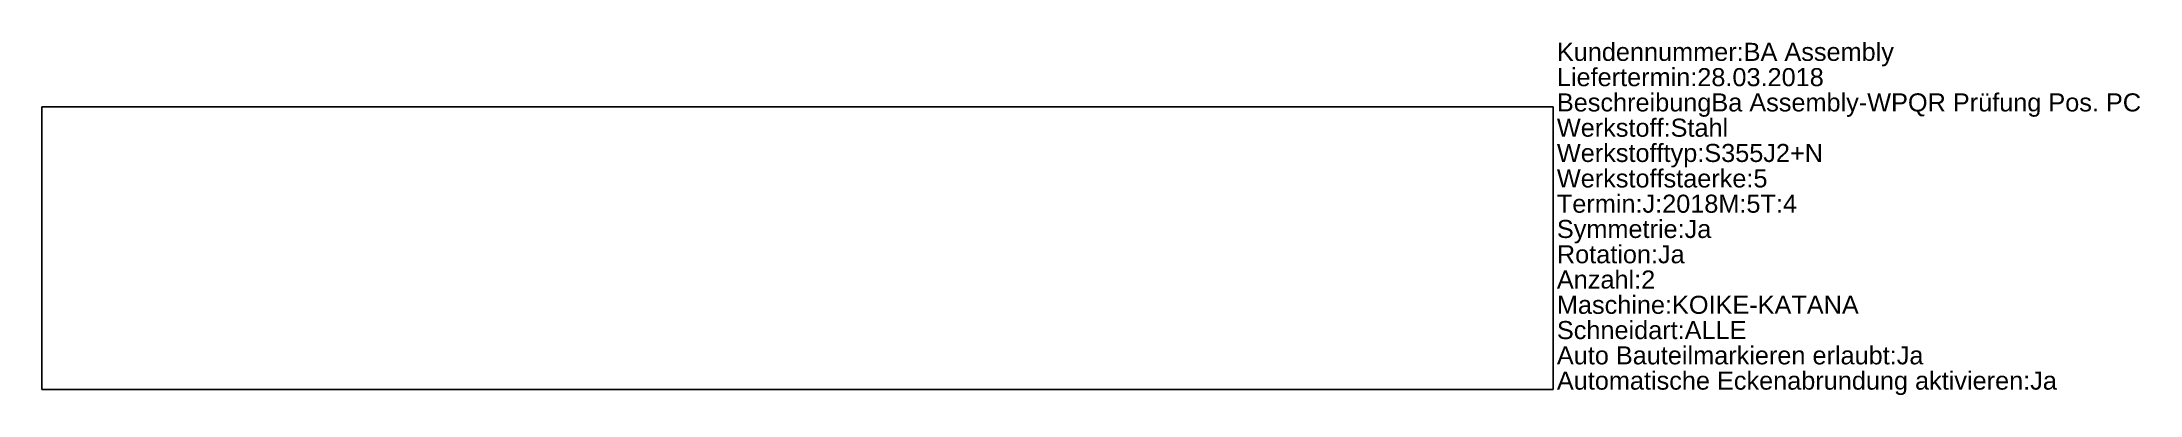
# Model space of a CAD drawing. Extents: x -373 to 738, y 443 to 630.
import ezdxf

# ---------------------------------------------------------------- set-up
doc = ezdxf.new("R2010")
doc.units = 0
doc.layers.add('Bemassung', color=7, linetype='CONTINUOUS')
doc.layers.add('Schneiden_Uhrzeiger', color=7, linetype='CONTINUOUS')
doc.styles.add('Bemaßung', font='', dxfattribs={"height": 10})
doc.styles.get('Bemaßung').set_extended_font_data('Arial')

msp = doc.modelspace()

# ---------------------------------------------------------------- linework, layer by layer
at = {"layer": 'Schneiden_Uhrzeiger', "color": 93, "linetype": 'CONTINUOUS'}
for p, q in [((-372.9, 445.8), (-372.9, 595.8)), ((-372.9, 595.8), (427.1, 595.8)), ((427.1, 595.8), (427.1, 445.8)), ((427.1, 445.8), (-372.9, 445.8))]:
    msp.add_line(p, q, dxfattribs=at)

# ---------------------------------------------------------------- texts
at = {"layer": 'Bemassung', "color": 7, "style": 'Bemaßung'}
for s, height, p in [('Kundennummer:BA Assembly', 9.576, (429.1, 620.1)), ('Liefertermin:28.03.2018', 9.576, (429.1, 606.7)), ('BeschreibungBa Assembly-WPQR Prüfung Pos. PC', 9.576, (429.1, 593.3)), ('Werkstoff:Stahl', 9.576, (429.1, 579.9)), ('Werkstofftyp:S355J2+N', 9.576, (429.1, 566.5)), ('Werkstoffstaerke:5', 9.576, (429.1, 553)), ('Termin:J:2018M:5T:4', 9.576, (429.1, 539.6)), ('Symmetrie:Ja', 9.576, (429.1, 526.2)), ('Rotation:Ja', 9.576, (429.1, 512.8)), ('Anzahl:2', 9.58, (429.1, 499.4)), ('Maschine:KOIKE-KATANA', 9.576, (429.1, 486)), ('Schneidart:ALLE', 9.576, (429.1, 472.6)), ('Auto Bauteilmarkieren erlaubt:Ja', 9.576, (429.1, 459.2)), ('Automatische Eckenabrundung aktivieren:Ja', 9.576, (429.1, 445.8))]:
    msp.add_text(s, height=height, dxfattribs=at).set_placement(p)

doc.saveas('drawing.dxf')
